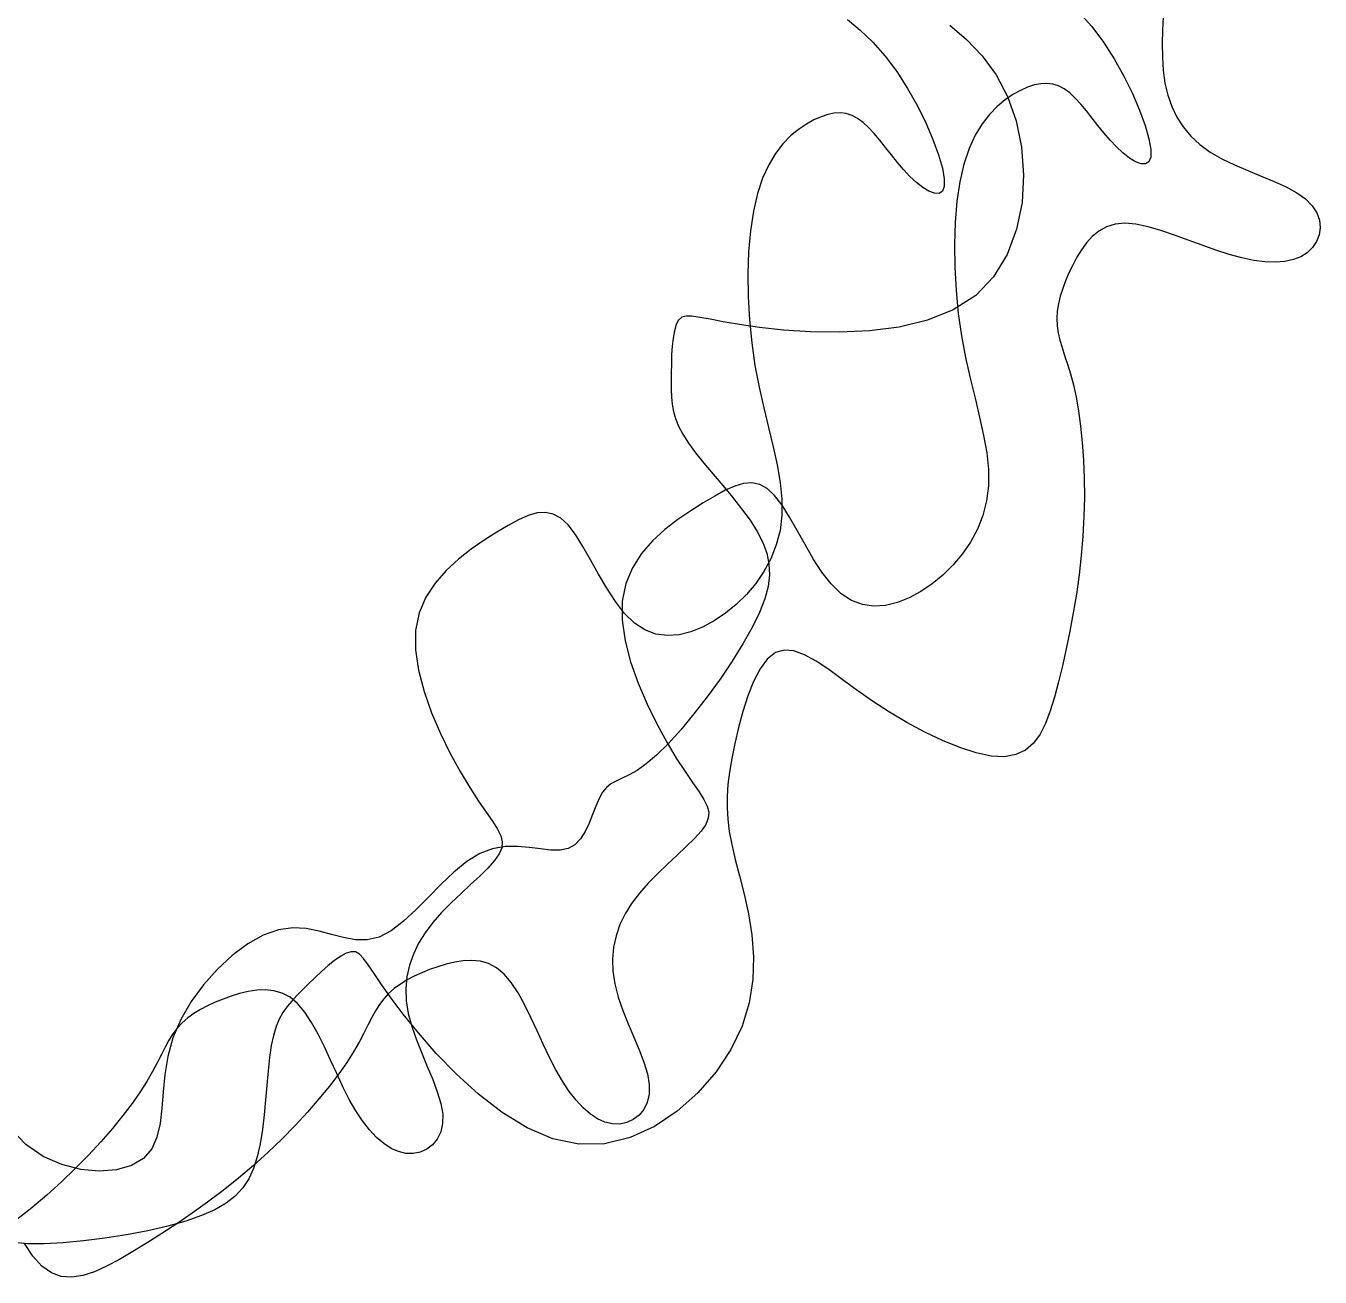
# Model space of a CAD drawing. Extents: x 186.4 to 233.1, y 208.5 to 248.3.
# Drawn here: x 225.016 to 227.913, y 211.355 to 214.156 of the extents above; entities that cross this region are included whole.
import ezdxf

# ---------------------------------------------------------------- set-up
doc = ezdxf.new("R2010")
doc.units = 0
doc.header["$MEASUREMENT"] = 0
doc.layers.get('0').update_dxf_attribs({"linetype": 'CONTINUOUS'})

msp = doc.modelspace()

# ---------------------------------------------------------------- linework, layer by layer
for p, q in [((227.3748, 214.1855), (227.4023, 214.1545)), ((227.5617, 214.1765), (227.5606, 214.147)), ((226.8551, 214.1704), (226.884, 214.1467)), ((226.884, 214.1467), (226.9125, 214.1195)), ((227.0846, 214.1579), (227.122, 214.1258)), ((227.4023, 214.1545), (227.4283, 214.1197)), ((227.5606, 214.147), (227.5599, 214.1167)), ((226.9125, 214.1195), (226.94, 214.0886)), ((227.122, 214.1258), (227.1569, 214.089)), ((227.4283, 214.1197), (227.4524, 214.0822)), ((227.1569, 214.089), (227.188, 214.0467)), ((227.5599, 214.1167), (227.5602, 214.0862)), ((226.94, 214.0886), (226.966, 214.0538)), ((227.4524, 214.0822), (227.4741, 214.0434)), ((227.5602, 214.0862), (227.5621, 214.0565)), ((226.966, 214.0538), (226.99, 214.0163)), ((227.188, 214.0467), (227.2138, 213.9983)), ((227.4741, 214.0434), (227.4931, 214.0048)), ((227.5621, 214.0565), (227.5661, 214.028)), ((226.99, 214.0163), (227.0118, 213.9775)), ((227.2257, 214.0023), (227.2082, 213.9905)), ((227.2427, 214.0116), (227.2257, 214.0023)), ((227.2587, 214.0188), (227.2427, 214.0116)), ((227.2738, 214.0239), (227.2587, 214.0188)), ((227.2882, 214.0268), (227.2738, 214.0239)), ((227.3019, 214.0274), (227.2882, 214.0268)), ((227.315, 214.0258), (227.3019, 214.0274)), ((227.3278, 214.0217), (227.315, 214.0258)), ((227.3404, 214.0152), (227.3278, 214.0217)), ((227.3528, 214.0061), (227.3404, 214.0152)), ((227.3652, 213.9946), (227.3528, 214.0061)), ((227.4931, 214.0048), (227.5091, 213.9677)), ((227.5661, 214.028), (227.5725, 214.0011)), ((227.0118, 213.9775), (227.0308, 213.9388)), ((227.1905, 213.9759), (227.1732, 213.9581)), ((227.2082, 213.9905), (227.1905, 213.9759)), ((227.2138, 213.9983), (227.233, 213.9437)), ((227.3776, 213.9811), (227.3652, 213.9946)), ((227.3902, 213.966), (227.3776, 213.9811)), ((227.5725, 214.0011), (227.5813, 213.9758)), ((227.5813, 213.9758), (227.5927, 213.952)), ((226.7804, 213.9457), (226.7634, 213.9364)), ((226.7964, 213.9529), (226.7804, 213.9457)), ((226.8115, 213.958), (226.7964, 213.9529)), ((226.8258, 213.9609), (226.8115, 213.958)), ((226.8395, 213.9615), (226.8258, 213.9609)), ((226.8527, 213.9598), (226.8395, 213.9615)), ((226.8655, 213.9557), (226.8527, 213.9598)), ((226.878, 213.9492), (226.8655, 213.9557)), ((226.8905, 213.9402), (226.878, 213.9492)), ((227.1732, 213.9581), (227.1566, 213.9366)), ((227.403, 213.9498), (227.3902, 213.966)), ((227.416, 213.9332), (227.403, 213.9498)), ((227.5091, 213.9677), (227.5215, 213.9335)), ((227.5927, 213.952), (227.6068, 213.9299)), ((226.7459, 213.9246), (226.7282, 213.91)), ((226.7634, 213.9364), (226.7459, 213.9246)), ((226.9028, 213.9287), (226.8905, 213.9402)), ((226.9153, 213.9151), (226.9028, 213.9287)), ((226.9279, 213.9), (226.9153, 213.9151)), ((227.0308, 213.9388), (227.0467, 213.9017)), ((227.1566, 213.9366), (227.1413, 213.9112)), ((227.233, 213.9437), (227.2451, 213.8846)), ((227.4294, 213.9165), (227.416, 213.9332)), ((227.4431, 213.9004), (227.4294, 213.9165)), ((227.5215, 213.9335), (227.5301, 213.9037)), ((227.6068, 213.9299), (227.6238, 213.9094)), ((226.7109, 213.8921), (226.6943, 213.8707)), ((226.7282, 213.91), (226.7109, 213.8921)), ((226.9407, 213.8839), (226.9279, 213.9)), ((227.0467, 213.9017), (227.0592, 213.8676)), ((227.1413, 213.9112), (227.1276, 213.8814)), ((227.4573, 213.8852), (227.4431, 213.9004)), ((227.5301, 213.9037), (227.5344, 213.8797)), ((227.6238, 213.9094), (227.6438, 213.8907)), ((227.6438, 213.8907), (227.667, 213.8738)), ((226.6943, 213.8707), (226.679, 213.8452)), ((226.9537, 213.8672), (226.9407, 213.8839)), ((226.9671, 213.8506), (226.9537, 213.8672)), ((227.0592, 213.8676), (227.0678, 213.8378)), ((227.1276, 213.8814), (227.1161, 213.8468)), ((227.2451, 213.8846), (227.2496, 213.8229)), ((227.4719, 213.8717), (227.4573, 213.8852)), ((227.4864, 213.8604), (227.4719, 213.8717)), ((227.5001, 213.8521), (227.4864, 213.8604)), ((227.5342, 213.8626), (227.5301, 213.852)), ((227.5344, 213.8797), (227.5342, 213.8626)), ((227.667, 213.8738), (227.6932, 213.8586)), ((227.6932, 213.8586), (227.7217, 213.8448)), ((226.679, 213.8452), (226.6653, 213.8154)), ((226.9808, 213.8344), (226.9671, 213.8506)), ((226.995, 213.8193), (226.9808, 213.8344)), ((227.0678, 213.8378), (227.0721, 213.8138)), ((227.1161, 213.8468), (227.1071, 213.8073)), ((227.5124, 213.8475), (227.5001, 213.8521)), ((227.5226, 213.8472), (227.5124, 213.8475)), ((227.5301, 213.852), (227.5226, 213.8472)), ((227.7217, 213.8448), (227.7514, 213.8321)), ((227.7514, 213.8321), (227.7812, 213.8199)), ((226.6653, 213.8154), (226.6538, 213.7808)), ((227.0096, 213.8058), (226.995, 213.8193)), ((227.0241, 213.7945), (227.0096, 213.8058)), ((227.0721, 213.8138), (227.0719, 213.7967)), ((227.1071, 213.8073), (227.1005, 213.7635)), ((227.2496, 213.8229), (227.2461, 213.761)), ((227.7812, 213.8199), (227.8101, 213.8079)), ((227.8101, 213.8079), (227.837, 213.7957)), ((226.6538, 213.7808), (226.6447, 213.7413)), ((227.0378, 213.7862), (227.0241, 213.7945)), ((227.0501, 213.7815), (227.0378, 213.7862)), ((227.0603, 213.7812), (227.0501, 213.7815)), ((227.0678, 213.7861), (227.0603, 213.7812)), ((227.0719, 213.7967), (227.0678, 213.7861)), ((227.837, 213.7957), (227.8609, 213.7828)), ((227.8609, 213.7828), (227.8808, 213.7689)), ((226.6447, 213.7413), (226.6382, 213.6975)), ((227.1005, 213.7635), (227.0965, 213.7164)), ((227.2461, 213.761), (227.234, 213.7008)), ((227.8808, 213.7689), (227.8958, 213.7537)), ((227.8958, 213.7537), (227.906, 213.7375)), ((227.0965, 213.7164), (227.0948, 213.6668)), ((227.4544, 213.7121), (227.4351, 213.7061)), ((227.4763, 213.7142), (227.4544, 213.7121)), ((227.501, 213.7122), (227.4763, 213.7142)), ((227.5281, 213.7066), (227.501, 213.7122)), ((227.906, 213.7375), (227.9117, 213.7209)), ((227.9117, 213.7209), (227.9133, 213.7043)), ((226.6382, 213.6975), (226.6341, 213.6504)), ((227.234, 213.7008), (227.213, 213.6446)), ((227.4034, 213.685), (227.3904, 213.6708)), ((227.4182, 213.6969), (227.4034, 213.685)), ((227.4351, 213.7061), (227.4182, 213.6969)), ((227.557, 213.6983), (227.5281, 213.7066)), ((227.5871, 213.688), (227.557, 213.6983)), ((227.618, 213.6767), (227.5871, 213.688)), ((227.9111, 213.6883), (227.9053, 213.6732)), ((227.9133, 213.7043), (227.9111, 213.6883)), ((227.0948, 213.6668), (227.0954, 213.6157)), ((227.3789, 213.6551), (227.3688, 213.6382)), ((227.3904, 213.6708), (227.3789, 213.6551)), ((227.6491, 213.6651), (227.618, 213.6767)), ((227.6798, 213.654), (227.6491, 213.6651)), ((227.7096, 213.6444), (227.6798, 213.654)), ((227.8964, 213.6598), (227.8846, 213.6484)), ((227.9053, 213.6732), (227.8964, 213.6598)), ((226.6341, 213.6504), (226.6325, 213.6008)), ((227.213, 213.6446), (227.1826, 213.5945)), ((227.3688, 213.6382), (227.3596, 213.6208)), ((227.738, 213.6367), (227.7096, 213.6444)), ((227.7648, 213.6313), (227.738, 213.6367)), ((227.7899, 213.6282), (227.7648, 213.6313)), ((227.8131, 213.6274), (227.7899, 213.6282)), ((227.8343, 213.629), (227.8131, 213.6274)), ((227.8534, 213.633), (227.8343, 213.629)), ((227.8702, 213.6394), (227.8534, 213.633)), ((227.8846, 213.6484), (227.8702, 213.6394)), ((226.6325, 213.6008), (226.6331, 213.5497)), ((227.0954, 213.6157), (227.0983, 213.5639)), ((227.3512, 213.6033), (227.3437, 213.5858)), ((227.3596, 213.6208), (227.3512, 213.6033)), ((227.1826, 213.5945), (227.1424, 213.5525)), ((227.3372, 213.5685), (227.3318, 213.5512)), ((227.3437, 213.5858), (227.3372, 213.5685)), ((226.6331, 213.5497), (226.636, 213.498)), ((227.1424, 213.5525), (227.0923, 213.5203)), ((227.0983, 213.5639), (227.1034, 213.5124)), ((227.3318, 213.5512), (227.3277, 213.5342)), ((227.0923, 213.5203), (227.0343, 213.4972)), ((227.1034, 213.5124), (227.1106, 213.4621)), ((227.3251, 213.5174), (227.3239, 213.5008)), ((227.3277, 213.5342), (227.3251, 213.5174)), ((226.4719, 213.4873), (226.4679, 213.4737)), ((226.4774, 213.4975), (226.4719, 213.4873)), ((226.4845, 213.5038), (226.4774, 213.4975)), ((226.4941, 213.5065), (226.4845, 213.5038)), ((226.5072, 213.5063), (226.4941, 213.5065)), ((226.5248, 213.5037), (226.5072, 213.5063)), ((226.5477, 213.4993), (226.5248, 213.5037)), ((226.5771, 213.4936), (226.5477, 213.4993)), ((226.6138, 213.4873), (226.5771, 213.4936)), ((226.6587, 213.481), (226.6138, 213.4873)), ((226.636, 213.498), (226.6411, 213.4465)), ((226.7124, 213.4752), (226.6587, 213.481)), ((226.971, 213.482), (226.9047, 213.4734)), ((227.0343, 213.4972), (226.971, 213.482)), ((227.3239, 213.5008), (227.3245, 213.4846)), ((227.3245, 213.4846), (227.3268, 213.4687)), ((226.4649, 213.4573), (226.463, 213.439)), ((226.4679, 213.4737), (226.4649, 213.4573)), ((226.7729, 213.4713), (226.7124, 213.4752)), ((226.8378, 213.4702), (226.7729, 213.4713)), ((226.9047, 213.4734), (226.8378, 213.4702)), ((227.1106, 213.4621), (227.1198, 213.4136)), ((227.3268, 213.4687), (227.3306, 213.4526)), ((227.3306, 213.4526), (227.3356, 213.4359)), ((226.463, 213.439), (226.4618, 213.4194)), ((226.6411, 213.4465), (226.6483, 213.3961)), ((227.3356, 213.4359), (227.3414, 213.418)), ((226.4612, 213.3992), (226.4609, 213.3791)), ((226.4618, 213.4194), (226.4612, 213.3992)), ((226.6483, 213.3961), (226.6574, 213.3477)), ((227.1198, 213.4136), (227.1301, 213.3672)), ((227.3414, 213.418), (227.3478, 213.3986)), ((227.3478, 213.3986), (227.3545, 213.3769)), ((226.4609, 213.3791), (226.4609, 213.3599)), ((227.1301, 213.3672), (227.1409, 213.3227)), ((227.3545, 213.3769), (227.361, 213.3526)), ((226.4609, 213.3599), (226.461, 213.342)), ((226.461, 213.342), (226.4615, 213.3252)), ((226.6574, 213.3477), (226.6678, 213.3012)), ((227.361, 213.3526), (227.3671, 213.3252)), ((226.4615, 213.3252), (226.4629, 213.3091)), ((226.4629, 213.3091), (226.4657, 213.2932)), ((227.1409, 213.3227), (227.1512, 213.28)), ((227.3671, 213.3252), (227.3726, 213.2943)), ((226.4657, 213.2932), (226.4703, 213.277)), ((226.6678, 213.3012), (226.6786, 213.2567)), ((227.1512, 213.28), (227.1602, 213.2392)), ((227.3726, 213.2943), (227.3772, 213.2602)), ((226.4703, 213.277), (226.4771, 213.26)), ((226.4771, 213.26), (226.4867, 213.242)), ((226.6786, 213.2567), (226.6889, 213.2141)), ((227.3772, 213.2602), (227.3809, 213.2234)), ((226.4867, 213.242), (226.4994, 213.2223)), ((226.4994, 213.2223), (226.5154, 213.2007)), ((227.1602, 213.2392), (227.1671, 213.2001)), ((227.3809, 213.2234), (227.3836, 213.1843)), ((226.5154, 213.2007), (226.5342, 213.1774)), ((226.6889, 213.2141), (226.6979, 213.1732)), ((227.1671, 213.2001), (227.171, 213.1627)), ((226.5342, 213.1774), (226.5548, 213.1528)), ((226.6979, 213.1732), (226.7048, 213.1341)), ((227.171, 213.1627), (227.1711, 213.1268)), ((227.3836, 213.1843), (227.3852, 213.1433)), ((226.5548, 213.1528), (226.5763, 213.1274)), ((226.6413, 213.133), (226.6228, 213.1317)), ((226.6589, 213.1293), (226.6413, 213.133)), ((226.7048, 213.1341), (226.7087, 213.0967)), ((227.3852, 213.1433), (227.3856, 213.101)), ((226.5583, 213.1037), (226.5327, 213.0884)), ((226.5816, 213.1165), (226.5583, 213.1037)), ((226.5763, 213.1274), (226.5978, 213.1014)), ((226.603, 213.126), (226.5816, 213.1165)), ((226.6228, 213.1317), (226.603, 213.126)), ((226.6757, 213.1202), (226.6589, 213.1293)), ((226.6923, 213.1049), (226.6757, 213.1202)), ((226.7089, 213.0832), (226.6923, 213.1049)), ((227.1711, 213.1268), (227.1668, 213.0926)), ((226.5327, 213.0884), (226.5048, 213.0708)), ((226.5978, 213.1014), (226.6184, 213.0752)), ((226.6184, 213.0752), (226.6372, 213.0494)), ((226.7087, 213.0967), (226.7088, 213.0609)), ((226.7256, 213.0566), (226.7089, 213.0832)), ((227.1668, 213.0926), (227.1583, 213.06)), ((227.3856, 213.101), (227.3847, 213.0578)), ((226.1193, 213.0505), (226.096, 213.0378)), ((226.1407, 213.06), (226.1193, 213.0505)), ((226.1605, 213.0657), (226.1407, 213.06)), ((226.179, 213.067), (226.1605, 213.0657)), ((226.1965, 213.0634), (226.179, 213.067)), ((226.2134, 213.0542), (226.1965, 213.0634)), ((226.23, 213.0389), (226.2134, 213.0542)), ((226.4757, 213.0509), (226.4467, 213.0285)), ((226.5048, 213.0708), (226.4757, 213.0509)), ((226.6372, 213.0494), (226.6532, 213.0242)), ((226.7088, 213.0609), (226.7045, 213.0267)), ((226.7427, 213.0266), (226.7256, 213.0566)), ((227.1583, 213.06), (227.1461, 213.0293)), ((227.3847, 213.0578), (227.3825, 213.0141)), ((226.0704, 213.0224), (226.0425, 213.0049)), ((226.096, 213.0378), (226.0704, 213.0224)), ((226.2465, 213.0173), (226.23, 213.0389)), ((226.2633, 212.9907), (226.2465, 213.0173)), ((226.4467, 213.0285), (226.4192, 213.0032)), ((226.6532, 213.0242), (226.6658, 212.9998)), ((226.7045, 213.0267), (226.696, 212.9941)), ((226.7604, 212.995), (226.7427, 213.0266)), ((227.1461, 213.0293), (227.1306, 213.0004)), ((226.0425, 213.0049), (226.0134, 212.985)), ((226.2804, 212.9607), (226.2633, 212.9907)), ((226.4192, 213.0032), (226.3945, 212.9748)), ((226.6658, 212.9998), (226.6747, 212.9759)), ((226.696, 212.9941), (226.6838, 212.9633)), ((226.7789, 212.9633), (226.7604, 212.995)), ((227.1306, 213.0004), (227.1122, 212.9737)), ((227.3825, 213.0141), (227.3788, 212.9704)), ((225.9844, 212.9625), (225.9569, 212.9372)), ((226.0134, 212.985), (225.9844, 212.9625)), ((226.2981, 212.929), (226.2804, 212.9607)), ((226.3945, 212.9748), (226.374, 212.9431)), ((226.6838, 212.9633), (226.6682, 212.9345)), ((226.6747, 212.9759), (226.6797, 212.9519)), ((226.7983, 212.9333), (226.7789, 212.9633)), ((227.1122, 212.9737), (227.0914, 212.9491)), ((227.3788, 212.9704), (227.3739, 212.927)), ((225.9569, 212.9372), (225.9322, 212.9089)), ((226.374, 212.9431), (226.3591, 212.9078)), ((226.6682, 212.9345), (226.6499, 212.9077)), ((226.6797, 212.9519), (226.6807, 212.9271)), ((226.819, 212.9067), (226.7983, 212.9333)), ((227.0914, 212.9491), (227.0687, 212.9268)), ((225.9322, 212.9089), (225.9117, 212.8771)), ((226.3166, 212.8973), (226.2981, 212.929)), ((226.3591, 212.9078), (226.3511, 212.8686)), ((226.6499, 212.9077), (226.6291, 212.8832)), ((226.6776, 212.9011), (226.6702, 212.8732)), ((226.6807, 212.9271), (226.6776, 212.9011)), ((226.8409, 212.885), (226.819, 212.9067)), ((227.0446, 212.907), (227.0193, 212.8898)), ((227.0687, 212.9268), (227.0446, 212.907)), ((227.3739, 212.927), (227.3679, 212.8841)), ((225.9117, 212.8771), (225.8968, 212.8418)), ((226.336, 212.8674), (226.3166, 212.8973)), ((226.6291, 212.8832), (226.6064, 212.8609)), ((226.6702, 212.8732), (226.6585, 212.8429)), ((226.8643, 212.8698), (226.8409, 212.885)), ((226.9934, 212.8758), (226.9671, 212.8653)), ((227.0193, 212.8898), (226.9934, 212.8758)), ((227.3679, 212.8841), (227.3609, 212.842)), ((226.3566, 212.8407), (226.336, 212.8674)), ((226.3511, 212.8686), (226.3509, 212.8255)), ((226.6064, 212.8609), (226.5822, 212.8411)), ((226.889, 212.8607), (226.8643, 212.8698)), ((226.9145, 212.8572), (226.889, 212.8607)), ((226.9407, 212.8589), (226.9145, 212.8572)), ((226.9671, 212.8653), (226.9407, 212.8589)), ((225.8968, 212.8418), (225.8888, 212.8026)), ((226.3509, 212.8255), (226.3576, 212.7796)), ((226.3786, 212.8191), (226.3566, 212.8407)), ((226.402, 212.8038), (226.3786, 212.8191)), ((226.557, 212.8239), (226.5311, 212.8098)), ((226.5822, 212.8411), (226.557, 212.8239)), ((226.6585, 212.8429), (226.6423, 212.8095)), ((227.3609, 212.842), (227.3533, 212.801)), ((225.8888, 212.8026), (225.8885, 212.7595)), ((226.4267, 212.7947), (226.402, 212.8038)), ((226.4522, 212.7913), (226.4267, 212.7947)), ((226.4784, 212.793), (226.4522, 212.7913)), ((226.5047, 212.7993), (226.4784, 212.793)), ((226.5311, 212.8098), (226.5047, 212.7993)), ((226.6423, 212.8095), (226.6215, 212.7728)), ((227.3533, 212.801), (227.3451, 212.7614)), ((225.8885, 212.7595), (225.8953, 212.7136)), ((226.3576, 212.7796), (226.37, 212.7322)), ((226.6215, 212.7728), (226.5972, 212.7338)), ((226.7138, 212.7589), (226.6939, 212.7531)), ((226.7356, 212.7568), (226.7138, 212.7589)), ((226.7594, 212.748), (226.7356, 212.7568)), ((227.3451, 212.7614), (227.3365, 212.7235)), ((226.37, 212.7322), (226.3869, 212.6845)), ((226.5972, 212.7338), (226.5701, 212.6938)), ((226.6759, 212.7385), (226.6596, 212.7165)), ((226.6939, 212.7531), (226.6759, 212.7385)), ((226.7853, 212.7337), (226.7594, 212.748)), ((226.8134, 212.7149), (226.7853, 212.7337)), ((225.8953, 212.7136), (225.9077, 212.6662)), ((226.6596, 212.7165), (226.645, 212.6886)), ((226.8437, 212.693), (226.8134, 212.7149)), ((227.3365, 212.7235), (227.3278, 212.6874)), ((226.3869, 212.6845), (226.4068, 212.6378)), ((226.5701, 212.6938), (226.5413, 212.654)), ((226.645, 212.6886), (226.6321, 212.6563)), ((226.8765, 212.6691), (226.8437, 212.693)), ((226.9116, 212.6443), (226.8765, 212.6691)), ((227.3278, 212.6874), (227.3189, 212.6536)), ((225.9077, 212.6662), (225.9245, 212.6185)), ((226.5413, 212.654), (226.5117, 212.6158)), ((226.6321, 212.6563), (226.6209, 212.6213)), ((226.9492, 212.6199), (226.9116, 212.6443)), ((227.3189, 212.6536), (227.3094, 212.6224)), ((225.9245, 212.6185), (225.9444, 212.5718)), ((226.4068, 212.6378), (226.4285, 212.5934)), ((226.5117, 212.6158), (226.4823, 212.5804)), ((226.6209, 212.6213), (226.6112, 212.5851)), ((226.9884, 212.5965), (226.9492, 212.6199)), ((227.3094, 212.6224), (227.2988, 212.5945)), ((226.4285, 212.5934), (226.4507, 212.5527)), ((226.6112, 212.5851), (226.6031, 212.5494)), ((227.0283, 212.575), (226.9884, 212.5965)), ((227.2988, 212.5945), (227.2864, 212.5702)), ((225.9444, 212.5718), (225.9662, 212.5275)), ((226.4823, 212.5804), (226.454, 212.5491)), ((227.0681, 212.556), (227.0283, 212.575)), ((227.1068, 212.5403), (227.0681, 212.556)), ((227.2864, 212.5702), (227.2716, 212.5502)), ((225.9662, 212.5275), (225.9884, 212.4867)), ((226.454, 212.5491), (226.4279, 212.5233)), ((226.4507, 212.5527), (226.4722, 212.5168)), ((226.6031, 212.5494), (226.5965, 212.5158)), ((227.1434, 212.5286), (227.1068, 212.5403)), ((227.1772, 212.5216), (227.1434, 212.5286)), ((227.2325, 212.5246), (227.2071, 212.5201)), ((227.2538, 212.5348), (227.2325, 212.5246)), ((227.2716, 212.5502), (227.2538, 212.5348)), ((226.4047, 212.5037), (226.3843, 212.4895)), ((226.4279, 212.5233), (226.4047, 212.5037)), ((226.4722, 212.5168), (226.4917, 212.4868)), ((226.5965, 212.5158), (226.5914, 212.4853)), ((227.2071, 212.5201), (227.1772, 212.5216)), ((225.9884, 212.4867), (226.0098, 212.4509)), ((226.351, 212.4717), (226.3375, 212.4654)), ((226.3665, 212.4793), (226.351, 212.4717)), ((226.3843, 212.4895), (226.3665, 212.4793)), ((226.4917, 212.4868), (226.5088, 212.462)), ((226.5914, 212.4853), (226.5879, 212.4575)), ((226.0098, 212.4509), (226.0294, 212.4208)), ((226.307, 212.4408), (226.2992, 212.4265)), ((226.3158, 212.4513), (226.307, 212.4408)), ((226.3259, 212.4591), (226.3158, 212.4513)), ((226.3375, 212.4654), (226.3259, 212.4591)), ((226.5088, 212.462), (226.5231, 212.4414)), ((226.5231, 212.4414), (226.5341, 212.4241)), ((226.5879, 212.4575), (226.5859, 212.4314)), ((226.0294, 212.4208), (226.0465, 212.396)), ((226.2919, 212.4094), (226.2846, 212.3905)), ((226.2992, 212.4265), (226.2919, 212.4094)), ((226.5341, 212.4241), (226.5415, 212.4091)), ((226.5415, 212.4091), (226.5449, 212.3955)), ((226.5859, 212.4314), (226.5858, 212.4059)), ((226.0465, 212.396), (226.0607, 212.3754)), ((226.2846, 212.3905), (226.2768, 212.3713)), ((226.5439, 212.3823), (226.5382, 212.3685)), ((226.5449, 212.3955), (226.5439, 212.3823)), ((226.5858, 212.4059), (226.5874, 212.38)), ((226.5874, 212.38), (226.5909, 212.3528)), ((226.0607, 212.3754), (226.0718, 212.3581)), ((226.0718, 212.3581), (226.0792, 212.3432)), ((226.2679, 212.3528), (226.2576, 212.3363)), ((226.2768, 212.3713), (226.2679, 212.3528)), ((226.5275, 212.3533), (226.5127, 212.3367)), ((226.5382, 212.3685), (226.5275, 212.3533)), ((226.5909, 212.3528), (226.5965, 212.3232)), ((226.0792, 212.3432), (226.0826, 212.3296)), ((226.0826, 212.3296), (226.0816, 212.3163)), ((226.2451, 212.323), (226.2301, 212.3142)), ((226.2576, 212.3363), (226.2451, 212.323)), ((226.5127, 212.3367), (226.4946, 212.3188)), ((226.5965, 212.3232), (226.6041, 212.2902)), ((226.0322, 212.3032), (226.0034, 212.2852)), ((226.061, 212.314), (226.0322, 212.3032)), ((226.0894, 212.3188), (226.061, 212.314)), ((226.0759, 212.3025), (226.0652, 212.2873)), ((226.0816, 212.3163), (226.0759, 212.3025)), ((226.1171, 212.3192), (226.0894, 212.3188)), ((226.1435, 212.3169), (226.1171, 212.3192)), ((226.1684, 212.3136), (226.1435, 212.3169)), ((226.1914, 212.3109), (226.1684, 212.3136)), ((226.2121, 212.3105), (226.1914, 212.3109)), ((226.2301, 212.3142), (226.2121, 212.3105)), ((226.4742, 212.2998), (226.4526, 212.2797)), ((226.4946, 212.3188), (226.4742, 212.2998)), ((226.0034, 212.2852), (225.9746, 212.2615)), ((226.0503, 212.2707), (226.0323, 212.2529)), ((226.0652, 212.2873), (226.0503, 212.2707)), ((226.4526, 212.2797), (226.4306, 212.2587)), ((226.6041, 212.2902), (226.6137, 212.2531)), ((225.9746, 212.2615), (225.946, 212.2343)), ((226.0323, 212.2529), (226.0119, 212.2338)), ((226.4093, 212.237), (226.3896, 212.2146)), ((226.4306, 212.2587), (226.4093, 212.237)), ((226.6137, 212.2531), (226.624, 212.2122)), ((225.946, 212.2343), (225.9175, 212.2055)), ((225.9903, 212.2137), (225.9683, 212.1928)), ((226.0119, 212.2338), (225.9903, 212.2137)), ((226.3896, 212.2146), (226.3723, 212.1916)), ((226.624, 212.2122), (226.6336, 212.168)), ((225.8893, 212.1772), (225.8614, 212.1515)), ((225.9175, 212.2055), (225.8893, 212.1772)), ((225.9683, 212.1928), (225.947, 212.171)), ((226.3723, 212.1916), (226.3578, 212.1681)), ((225.8614, 212.1515), (225.834, 212.1304)), ((225.9273, 212.1486), (225.91, 212.1257)), ((225.947, 212.171), (225.9273, 212.1486)), ((226.3578, 212.1681), (226.3461, 212.144)), ((226.6336, 212.168), (226.641, 212.1211)), ((225.5478, 212.1203), (225.513, 212.1009)), ((225.5816, 212.1325), (225.5478, 212.1203)), ((225.6136, 212.137), (225.5816, 212.1325)), ((225.6439, 212.1354), (225.6136, 212.137)), ((225.6727, 212.1297), (225.6439, 212.1354)), ((225.7004, 212.1222), (225.6727, 212.1297)), ((225.7274, 212.115), (225.7004, 212.1222)), ((225.834, 212.1304), (225.8069, 212.116)), ((225.91, 212.1257), (225.8955, 212.1022)), ((226.3373, 212.1191), (226.3317, 212.0934)), ((226.3461, 212.144), (226.3373, 212.1191)), ((226.641, 212.1211), (226.6447, 212.0719)), ((225.513, 212.1009), (225.4783, 212.0753)), ((225.7539, 212.1101), (225.7274, 212.115)), ((225.7803, 212.1097), (225.7539, 212.1101)), ((225.8069, 212.116), (225.7803, 212.1097)), ((225.8955, 212.1022), (225.8837, 212.078)), ((226.3317, 212.0934), (226.3292, 212.067)), ((225.4783, 212.0753), (225.4449, 212.0445)), ((225.7073, 212.0639), (225.693, 212.0523)), ((225.721, 212.0734), (225.7073, 212.0639)), ((225.7335, 212.0801), (225.721, 212.0734)), ((225.7445, 212.0835), (225.7335, 212.0801)), ((225.754, 212.0829), (225.7445, 212.0835)), ((225.7628, 212.078), (225.754, 212.0829)), ((225.7719, 212.0686), (225.7628, 212.078)), ((225.7824, 212.0543), (225.7719, 212.0686)), ((225.8837, 212.078), (225.875, 212.0531)), ((225.9955, 212.0633), (225.9762, 212.0603)), ((226.0147, 212.0641), (225.9955, 212.0633)), ((226.0336, 212.0621), (226.0147, 212.0641)), ((226.0521, 212.0567), (226.0336, 212.0621)), ((226.3292, 212.067), (226.3302, 212.0396)), ((226.6447, 212.0719), (226.6433, 212.0212)), ((225.4449, 212.0445), (225.4138, 212.0096)), ((225.6783, 212.0393), (225.6636, 212.0254)), ((225.693, 212.0523), (225.6783, 212.0393)), ((225.7956, 212.035), (225.7824, 212.0543)), ((225.8123, 212.0102), (225.7956, 212.035)), ((225.875, 212.0531), (225.8693, 212.0275)), ((225.9023, 212.0362), (225.8855, 212.0286)), ((225.92, 212.0433), (225.9023, 212.0362)), ((225.9383, 212.0497), (225.92, 212.0433)), ((225.9571, 212.0555), (225.9383, 212.0497)), ((225.9762, 212.0603), (225.9571, 212.0555)), ((226.0699, 212.0472), (226.0521, 212.0567)), ((226.0869, 212.0332), (226.0699, 212.0472)), ((226.1029, 212.0143), (226.0869, 212.0332)), ((226.3302, 212.0396), (226.3346, 212.0112)), ((225.4138, 212.0096), (225.3861, 211.9716)), ((225.6492, 212.0114), (225.6356, 211.9978)), ((225.6636, 212.0254), (225.6492, 212.0114)), ((225.8338, 211.9798), (225.8123, 212.0102)), ((225.8546, 212.011), (225.8408, 212.001)), ((225.8695, 212.0202), (225.8546, 212.011)), ((225.8693, 212.0275), (225.8669, 212.001)), ((225.8855, 212.0286), (225.8695, 212.0202)), ((226.1181, 211.9912), (226.1029, 212.0143)), ((226.3346, 212.0112), (226.3424, 211.9819)), ((226.6433, 212.0212), (226.6354, 211.9693)), ((225.4577, 211.9773), (225.44, 211.9703)), ((225.476, 211.9838), (225.4577, 211.9773)), ((225.4948, 211.9896), (225.476, 211.9838)), ((225.5139, 211.9943), (225.4948, 211.9896)), ((225.5331, 211.9974), (225.5139, 211.9943)), ((225.5523, 211.9982), (225.5331, 211.9974)), ((225.5713, 211.9962), (225.5523, 211.9982)), ((225.5897, 211.9907), (225.5713, 211.9962)), ((225.6076, 211.9813), (225.5897, 211.9907)), ((225.6246, 211.9673), (225.6076, 211.9813)), ((225.623, 211.9851), (225.6115, 211.9729)), ((225.6356, 211.9978), (225.623, 211.9851)), ((225.8172, 211.9783), (225.8076, 211.9654)), ((225.8283, 211.9901), (225.8172, 211.9783)), ((225.8408, 212.001), (225.8283, 211.9901)), ((225.8611, 211.9435), (225.8338, 211.9798)), ((225.8669, 212.001), (225.8678, 211.9736)), ((226.1327, 211.9649), (226.1181, 211.9912)), ((226.3424, 211.9819), (226.3528, 211.9521)), ((225.3861, 211.9716), (225.3629, 211.9315)), ((225.3922, 211.9451), (225.3785, 211.9351)), ((225.4072, 211.9542), (225.3922, 211.9451)), ((225.4231, 211.9626), (225.4072, 211.9542)), ((225.44, 211.9703), (225.4231, 211.9626)), ((225.5918, 211.9472), (225.5836, 211.9325)), ((225.6011, 211.9605), (225.5918, 211.9472)), ((225.6115, 211.9729), (225.6011, 211.9605)), ((225.6406, 211.9484), (225.6246, 211.9673)), ((225.6558, 211.9253), (225.6406, 211.9484)), ((225.7989, 211.9513), (225.7906, 211.936)), ((225.8076, 211.9654), (225.7989, 211.9513)), ((225.8678, 211.9736), (225.8722, 211.9453)), ((225.8722, 211.9453), (225.8801, 211.916)), ((226.1467, 211.9364), (226.1327, 211.9649)), ((226.3528, 211.9521), (226.3648, 211.9221)), ((226.6354, 211.9693), (226.6194, 211.9169)), ((225.3629, 211.9315), (225.3453, 211.8904)), ((225.366, 211.9242), (225.3549, 211.9123)), ((225.3785, 211.9351), (225.366, 211.9242)), ((225.5836, 211.9325), (225.5765, 211.9157)), ((225.6703, 211.899), (225.6558, 211.9253)), ((225.7821, 211.9192), (225.7729, 211.9009)), ((225.7906, 211.936), (225.7821, 211.9192)), ((225.895, 211.9015), (225.8611, 211.9435)), ((225.8801, 211.916), (225.8905, 211.8861)), ((226.1606, 211.9065), (226.1467, 211.9364)), ((226.3648, 211.9221), (226.3772, 211.8924)), ((226.6194, 211.9169), (226.5944, 211.8647)), ((225.3453, 211.8904), (225.3339, 211.8492)), ((225.3452, 211.8994), (225.3366, 211.8854)), ((225.3549, 211.9123), (225.3452, 211.8994)), ((225.5704, 211.8962), (225.5655, 211.8733)), ((225.5765, 211.9157), (225.5704, 211.8962)), ((225.6844, 211.8704), (225.6703, 211.899)), ((225.7729, 211.9009), (225.7623, 211.8809)), ((225.935, 211.8559), (225.895, 211.9015)), ((226.1744, 211.8763), (226.1606, 211.9065)), ((226.3772, 211.8924), (226.3892, 211.8635)), ((225.3283, 211.87), (225.3198, 211.8532)), ((225.3366, 211.8854), (225.3283, 211.87)), ((225.5655, 211.8733), (225.5616, 211.8467)), ((225.6983, 211.8406), (225.6844, 211.8704)), ((225.7497, 211.8591), (225.7347, 211.8354)), ((225.7623, 211.8809), (225.7497, 211.8591)), ((225.8905, 211.8861), (225.9024, 211.8561)), ((226.1883, 211.8468), (226.1744, 211.8763)), ((226.3892, 211.8635), (226.3996, 211.8358)), ((226.5944, 211.8647), (226.5611, 211.8143)), ((225.3105, 211.8349), (225.2999, 211.8149)), ((225.3198, 211.8532), (225.3105, 211.8349)), ((225.3339, 211.8492), (225.3273, 211.8088)), ((225.5616, 211.8467), (225.5584, 211.8169)), ((225.712, 211.8104), (225.6983, 211.8406)), ((225.7347, 211.8354), (225.7166, 211.8097)), ((225.9024, 211.8561), (225.9149, 211.8264)), ((225.9802, 211.8093), (225.935, 211.8559)), ((226.2025, 211.8189), (226.1883, 211.8468)), ((226.3996, 211.8358), (226.4074, 211.8098)), ((225.2999, 211.8149), (225.2874, 211.7932)), ((225.3273, 211.8088), (225.3235, 211.7697)), ((225.5584, 211.8169), (225.5556, 211.785)), ((225.7166, 211.8097), (225.6958, 211.7823)), ((225.7259, 211.7809), (225.712, 211.8104)), ((225.9149, 211.8264), (225.9269, 211.7975)), ((226.0297, 211.7643), (225.9802, 211.8093)), ((226.2172, 211.7934), (226.2025, 211.8189)), ((226.4074, 211.8098), (226.4116, 211.7859)), ((226.5611, 211.8143), (226.5207, 211.7675)), ((225.2874, 211.7932), (225.2723, 211.7694)), ((225.5556, 211.785), (225.5528, 211.7518)), ((225.6958, 211.7823), (225.6723, 211.7537)), ((225.7402, 211.7529), (225.7259, 211.7809)), ((225.9269, 211.7975), (225.9373, 211.7699)), ((226.2323, 211.7706), (226.2172, 211.7934)), ((226.4116, 211.7859), (226.4115, 211.7646)), ((225.2543, 211.7437), (225.2335, 211.7164)), ((225.2723, 211.7694), (225.2543, 211.7437)), ((225.3235, 211.7697), (225.3206, 211.7328)), ((225.5528, 211.7518), (225.5496, 211.7182)), ((225.6723, 211.7537), (225.6466, 211.7241)), ((225.7549, 211.7275), (225.7402, 211.7529)), ((225.9373, 211.7699), (225.9451, 211.7439)), ((225.9451, 211.7439), (225.9493, 211.72)), ((226.0826, 211.7235), (226.0297, 211.7643)), ((226.2478, 211.7507), (226.2323, 211.7706)), ((226.2637, 211.7337), (226.2478, 211.7507)), ((226.4072, 211.7459), (226.3995, 211.7301)), ((226.4115, 211.7646), (226.4072, 211.7459)), ((226.5207, 211.7675), (226.4744, 211.7262)), ((225.2335, 211.7164), (225.21, 211.6877)), ((225.3206, 211.7328), (225.3166, 211.6988)), ((225.5496, 211.7182), (225.5457, 211.6852)), ((225.6466, 211.7241), (225.6188, 211.694)), ((225.77, 211.7047), (225.7549, 211.7275)), ((225.9493, 211.72), (225.9491, 211.6986)), ((226.1382, 211.6895), (226.0826, 211.7235)), ((226.2798, 211.7198), (226.2637, 211.7337)), ((226.2961, 211.7092), (226.2798, 211.7198)), ((226.3889, 211.7172), (226.376, 211.7075)), ((226.3995, 211.7301), (226.3889, 211.7172)), ((226.4744, 211.7262), (226.4234, 211.6922)), ((225.0165, 211.6518), (224.9826, 211.6867)), ((225.21, 211.6877), (225.1843, 211.6581)), ((225.3166, 211.6988), (225.3097, 211.6682)), ((225.5457, 211.6852), (225.5407, 211.6536)), ((225.6188, 211.694), (225.5891, 211.6638)), ((225.7855, 211.6847), (225.77, 211.7047)), ((225.8014, 211.6678), (225.7855, 211.6847)), ((225.9491, 211.6986), (225.9449, 211.68)), ((226.1955, 211.6648), (226.1382, 211.6895)), ((226.3126, 211.7018), (226.2961, 211.7092)), ((226.3291, 211.698), (226.3126, 211.7018)), ((226.3455, 211.6977), (226.3291, 211.698)), ((226.3613, 211.7009), (226.3455, 211.6977)), ((226.376, 211.7075), (226.3613, 211.7009)), ((226.4234, 211.6922), (226.3688, 211.6673)), ((225.1843, 211.6581), (225.1565, 211.6281)), ((225.3097, 211.6682), (225.2979, 211.642)), ((225.5891, 211.6638), (225.558, 211.6339)), ((225.8175, 211.6539), (225.8014, 211.6678)), ((225.9372, 211.6641), (225.9266, 211.6513)), ((225.9449, 211.68), (225.9372, 211.6641)), ((226.2537, 211.6522), (226.1955, 211.6648)), ((226.3688, 211.6673), (226.3118, 211.6534)), ((225.0552, 211.6253), (225.0165, 211.6518)), ((225.1565, 211.6281), (225.1268, 211.5979)), ((225.2979, 211.642), (225.2793, 211.6207)), ((225.558, 211.6339), (225.5255, 211.6046)), ((225.5407, 211.6536), (225.5342, 211.6244)), ((225.8338, 211.6432), (225.8175, 211.6539)), ((225.8502, 211.6359), (225.8338, 211.6432)), ((225.8667, 211.632), (225.8502, 211.6359)), ((225.8832, 211.6318), (225.8667, 211.632)), ((225.899, 211.635), (225.8832, 211.6318)), ((225.9137, 211.6415), (225.899, 211.635)), ((225.9266, 211.6513), (225.9137, 211.6415)), ((226.3118, 211.6534), (226.2537, 211.6522)), ((225.0968, 211.6068), (225.0552, 211.6253)), ((225.1268, 211.5979), (225.0957, 211.5679)), ((225.1392, 211.5959), (225.0968, 211.6068)), ((225.2526, 211.605), (225.2191, 211.5954)), ((225.2793, 211.6207), (225.2526, 211.605)), ((225.5255, 211.6046), (225.492, 211.5762)), ((225.5259, 211.5983), (225.5153, 211.5751)), ((225.5342, 211.6244), (225.5259, 211.5983)), ((225.1806, 211.5922), (225.1392, 211.5959)), ((225.2191, 211.5954), (225.1806, 211.5922)), ((225.492, 211.5762), (225.4578, 211.549)), ((225.5153, 211.5751), (225.5018, 211.5546)), ((225.0957, 211.5679), (225.0632, 211.5386)), ((225.4578, 211.549), (225.4232, 211.5229)), ((225.5018, 211.5546), (225.485, 211.5364)), ((225.0297, 211.5103), (224.9955, 211.4831)), ((225.0632, 211.5386), (225.0297, 211.5103)), ((225.4232, 211.5229), (225.3886, 211.4981)), ((225.4644, 211.5202), (225.4395, 211.5057)), ((225.485, 211.5364), (225.4644, 211.5202)), ((225.3886, 211.4981), (225.3542, 211.4745)), ((225.4097, 211.4925), (225.3747, 211.4804)), ((225.4395, 211.5057), (225.4097, 211.4925)), ((225.2893, 211.4588), (225.2418, 211.4496)), ((225.3341, 211.4691), (225.2893, 211.4588)), ((225.3542, 211.4745), (225.3204, 211.4523)), ((225.3747, 211.4804), (225.3341, 211.4691)), ((225.0207, 211.4296), (224.9905, 211.4322)), ((225.0321, 211.4015), (225.0131, 211.4302)), ((225.0575, 211.4294), (225.0207, 211.4296)), ((225.0995, 211.4315), (225.0575, 211.4294)), ((225.1454, 211.4358), (225.0995, 211.4315)), ((225.1933, 211.4419), (225.1454, 211.4358)), ((225.2418, 211.4496), (225.1933, 211.4419)), ((225.2875, 211.4315), (225.2558, 211.4122)), ((225.3204, 211.4523), (225.2875, 211.4315)), ((225.0522, 211.3792), (225.0321, 211.4015)), ((225.2256, 211.3946), (225.1969, 211.3792)), ((225.2558, 211.4122), (225.2256, 211.3946)), ((225.0733, 211.3644), (225.0522, 211.3792)), ((225.1696, 211.367), (225.1437, 211.3586)), ((225.1969, 211.3792), (225.1696, 211.367)), ((225.0956, 211.3566), (225.0733, 211.3644)), ((225.119, 211.3549), (225.0956, 211.3566)), ((225.1437, 211.3586), (225.119, 211.3549))]:
    msp.add_line(p, q)

doc.saveas('drawing.dxf')
